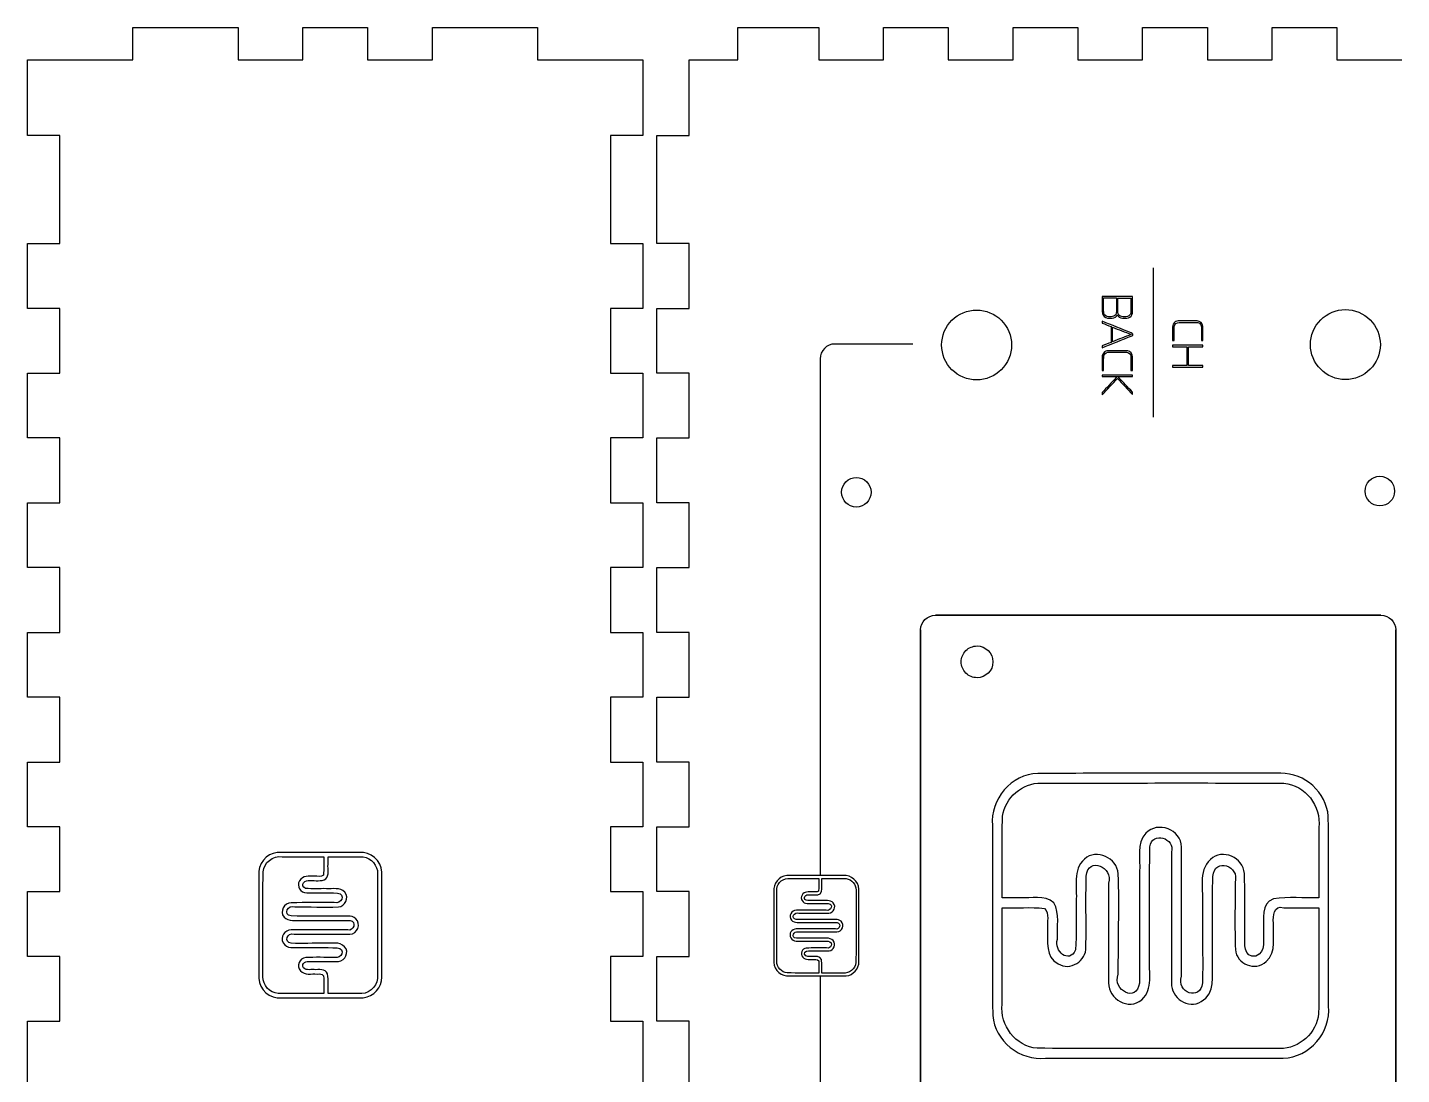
# Model space of a CAD drawing. Extents: x 1 to 409, y 1 to 167.
# Drawn here: x 1.2 to 128.4, y 69.7 to 166.6 of the extents above; entities that cross this region are included whole.
import ezdxf

# ---------------------------------------------------------------- set-up
doc = ezdxf.new("R2010")
doc.units = 0
doc.layers.get('0').update_dxf_attribs({"linetype": 'CONTINUOUS'})
doc.layers.add('Imprimir', color=7, linetype='CONTINUOUS')

msp = doc.modelspace()

# ---------------------------------------------------------------- linework, layer by layer
at = {"color": 5}
msp.add_lwpolyline([(1.17887, 68.614354), (1.17887, 74.614342), (4.178873, 74.614342), (4.178873, 80.614349), (1.17887, 80.614349), (1.17887, 86.614354), (4.178873, 86.614354), (4.178873, 92.614359), (1.17887, 92.614359), (1.17887, 98.614364), (4.178873, 98.614364), (4.178873, 104.614369), (1.17887, 104.614369), (1.17887, 110.614374), (4.178873, 110.614374), (4.178873, 116.614379), (1.17887, 116.614379), (1.17887, 122.614384), (4.178873, 122.614384), (4.178873, 128.614386), (1.17887, 128.614386), (1.17887, 134.614391), (4.178873, 134.614391), (4.178873, 140.614397), (1.17887, 140.614397), (1.17887, 146.614402), (4.178873, 146.614402), (4.178873, 156.614409), (1.17887, 156.614409), (1.17887, 163.614415), (10.928879, 163.614415), (10.928879, 166.614417), (20.67889, 166.614417), (20.67889, 163.614415), (26.678895, 163.614415), (26.678895, 166.614417), (32.678901, 166.614417), (32.678901, 163.614415), (38.678906, 163.614415), (38.678906, 166.614417), (48.428916, 166.614417), (48.428916, 163.614415), (58.178923, 163.614415), (58.178923, 156.614409), (55.17892, 156.614409), (55.17892, 146.614402), (58.178923, 146.614402), (58.178923, 140.614397), (55.17892, 140.614397), (55.17892, 134.614391), (58.178923, 134.614391), (58.178923, 134.614391), (58.178923, 128.614386), (55.17892, 128.614386), (55.17892, 122.614384), (58.178923, 122.614384), (58.178923, 116.614379), (55.17892, 116.614379), (55.17892, 110.614374), (58.178923, 110.614374), (58.178923, 104.614369), (55.17892, 104.614369), (55.17892, 98.614364), (58.178923, 98.614364), (58.178923, 92.614359), (55.17892, 92.614359), (55.17892, 86.614354), (58.178923, 86.614354), (58.178923, 80.614349), (55.17892, 80.614349), (55.17892, 74.614342), (58.178923, 74.614342), (58.178923, 68.614354)], dxfattribs=at)
at = {"color": 7}
for points in [[(33.608171, 88.286366), (33.608168, 88.286518)], [(22.989316, 78.738162), (22.989322, 78.738122)], [(33.996368, 78.697764), (33.996368, 78.697764)]]:
    msp.add_lwpolyline(points, close=True, dxfattribs=at)
for points in [[(24.316269, 90.227473), (23.283146, 90.149566), (22.489433, 89.133371), (22.601072, 88.115325)], [(22.997393, 88.446293), (23.061427, 89.309026), (23.919436, 89.95284), (24.763628, 89.849183)], [(31.909444, 90.237351), (29.378487, 90.230888), (26.846708, 90.250362), (24.316269, 90.227473)], [(24.763628, 89.849183), (26.048563, 89.849183), (27.333499, 89.849183), (28.618434, 89.849183)], [(28.618434, 89.849183), (28.603335, 89.284391), (28.649981, 88.712265), (28.592554, 88.152454)], [(28.820502, 87.786243), (29.144651, 88.153058), (28.980076, 88.685095), (29.020581, 89.133001)], [(29.020581, 89.84903), (30.107786, 89.838108), (31.19718, 89.871552), (32.282932, 89.831025)], [(29.020581, 89.133001), (29.020581, 89.37168), (29.020581, 89.610355), (29.020581, 89.84903)], [(33.993828, 88.425168), (33.96919, 89.480905), (32.952106, 90.343453), (31.909444, 90.237351)], [(32.282932, 89.831025), (33.027301, 89.729786), (33.622194, 89.038228), (33.608171, 88.286366)], [(22.601072, 88.115325), (22.602765, 84.943382), (22.59777, 81.771351), (22.603612, 78.599458)], [(22.989322, 78.738122), (22.994656, 81.974093), (22.978626, 85.210742), (22.997393, 88.446293)], [(27.761048, 88.035369), (27.276264, 88.02899), (26.649908, 88.126913), (26.377581, 87.614217)], [(28.592554, 88.152454), (28.384161, 87.942633), (28.034237, 88.070765), (27.761048, 88.035369)], [(33.608168, 88.286518), (33.602806, 85.050519), (33.618892, 81.813842), (33.600096, 78.578266)], [(33.996368, 78.697764), (33.994674, 81.940221), (33.99967, 85.182762), (33.993828, 88.425168)], [(26.377581, 87.614217), (26.070689, 87.13013), (26.490235, 86.476317), (27.05063, 86.498547)], [(26.929963, 86.918703), (26.352319, 87.163401), (26.897316, 87.799123), (27.355419, 87.633078)], [(28.866722, 86.886628), (28.22179, 86.903787), (27.56986, 86.849716), (26.929963, 86.918703)], [(27.355419, 87.633078), (27.842272, 87.667783), (28.380092, 87.531797), (28.820502, 87.786243)], [(30.564181, 86.558048), (30.129122, 87.036579), (29.438744, 86.84745), (28.866722, 86.886628)], [(29.979208, 85.201595), (30.610248, 85.248642), (31.001104, 86.072778), (30.564181, 86.558048)], [(25.613896, 85.589484), (24.965064, 85.60574), (24.492398, 84.774249), (24.93906, 84.265272)], [(25.599282, 84.359458), (24.797466, 84.455789), (25.323972, 85.464976), (25.956437, 85.201031)], [(29.597127, 85.594197), (28.269415, 85.591093), (26.941444, 85.600406), (25.613896, 85.589484)], [(27.05063, 86.498547), (27.995253, 86.481783), (28.941403, 86.51026), (29.885437, 86.484013)], [(29.885437, 86.484013), (30.68386, 86.41449), (30.250539, 85.374535), (29.597127, 85.594197)], [(24.93906, 84.265272), (25.367287, 83.796614), (26.046906, 83.988754), (26.608535, 83.947834)], [(30.063214, 84.349891), (28.575344, 84.356128), (27.086602, 84.337332), (25.599282, 84.359458)], [(25.956437, 85.201031), (27.29705, 85.208058), (28.640196, 85.159146), (29.979208, 85.201595)], [(31.603185, 84.103358), (31.182175, 84.48674), (30.578716, 84.308351), (30.063214, 84.349891)], [(31.048494, 82.67898), (31.754634, 82.671275), (32.094387, 83.631517), (31.603185, 84.103358)], [(25.607359, 83.072107), (25.012991, 83.093161), (24.541573, 82.404621), (24.867167, 81.880336)], [(25.615883, 81.832119), (24.86063, 81.908621), (25.2321, 82.89453), (25.877641, 82.674634)], [(30.84195, 83.07682), (29.097117, 83.073688), (27.352038, 83.083086), (25.607359, 83.072107)], [(26.608535, 83.947834), (28.091965, 83.94456), (29.575814, 83.954354), (31.058982, 83.942952)], [(31.058982, 83.942952), (31.685075, 83.851063), (31.414181, 82.910241), (30.84195, 83.07682)], [(24.867167, 81.880336), (25.192504, 81.301428), (25.913331, 81.45021), (26.467508, 81.430457)], [(28.686339, 81.838271), (27.662948, 81.8394), (26.638698, 81.811968), (25.615883, 81.832119)], [(25.877641, 82.674634), (27.601229, 82.677512), (29.325059, 82.668848), (31.048494, 82.67898)], [(30.55162, 81.513439), (30.074466, 82.032367), (29.303108, 81.781925), (28.686339, 81.838271)], [(29.986489, 80.156966), (30.62973, 80.195331), (31.001104, 81.035555), (30.55162, 81.513439)], [(26.945957, 80.51321), (26.357077, 80.479092), (26.061971, 79.71018), (26.463116, 79.286466)], [(26.467508, 81.430457), (27.602767, 81.423966), (28.738999, 81.443609), (29.873634, 81.420354)], [(26.684133, 79.694991), (26.614097, 80.187367), (27.199471, 80.146826), (27.5317, 80.137831)], [(29.632385, 80.53051), (28.737151, 80.520039), (27.839746, 80.552156), (26.945957, 80.51321)], [(29.873634, 81.420354), (30.645631, 81.348105), (30.301466, 80.326006), (29.632385, 80.53051)], [(26.463116, 79.286466), (26.853114, 78.844373), (27.482311, 79.028946), (27.999498, 78.989303)], [(27.72281, 79.391382), (27.368141, 79.422384), (26.841633, 79.262618), (26.684133, 79.694991)], [(27.5317, 80.137831), (28.349742, 80.148471), (29.170037, 80.115254), (29.986489, 80.156966)], [(28.973986, 78.995345), (28.787262, 79.510243), (28.159072, 79.369357), (27.72281, 79.391382)], [(27.999498, 78.989303), (28.293873, 79.019534), (28.726991, 78.993367), (28.61842, 78.580193)], [(29.020581, 77.175458), (29.001841, 77.781685), (29.064893, 78.395442), (28.973986, 78.995345)], [(22.603612, 78.599458), (22.62825, 77.543715), (23.645333, 76.681174), (24.687995, 76.787278)], [(24.392206, 77.18356), (23.613538, 77.249106), (22.974601, 77.956262), (22.989316, 78.738162)], [(28.61842, 78.580193), (28.61842, 78.111958), (28.61842, 77.643724), (28.61842, 77.175489)], [(33.600096, 78.578266), (33.535888, 77.715447), (32.677568, 77.071913), (31.833385, 77.175458)], [(32.281173, 76.797156), (33.23288, 76.877564), (34.014131, 77.742036), (33.996368, 78.697764)], [(28.61842, 77.175489), (27.209764, 77.180766), (25.800439, 77.164877), (24.392206, 77.18356)], [(24.687995, 76.787278), (27.218953, 76.793741), (29.750732, 76.774267), (32.281173, 76.797156)], [(31.833385, 77.175458), (30.895784, 77.175458), (29.958182, 77.175458), (29.020581, 77.175458)]]:
    msp.add_open_spline(points, degree=3, dxfattribs=at)
at = {"layer": 'Imprimir', "color": 5}
msp.add_lwpolyline([(62.463259, 68.61395), (62.463259, 74.613958), (59.463237, 74.613958), (59.463237, 80.613963), (62.463259, 80.613963), (62.463259, 86.613965), (59.463237, 86.613965), (59.463237, 92.61397), (62.463259, 92.61397), (62.463259, 98.613978), (59.463237, 98.613978), (59.463237, 104.613985), (62.463259, 104.613985), (62.463259, 110.613993), (59.463237, 110.613993), (59.463237, 116.614004), (62.463259, 116.614004), (62.463259, 122.614014), (59.463237, 122.614014), (59.463237, 128.614025), (62.463259, 128.614025), (62.463259, 134.614035), (59.463237, 134.614035), (59.463237, 140.614046), (62.463259, 140.614046), (62.463259, 146.614061), (59.463237, 146.614061), (59.463237, 156.614086), (62.463259, 156.614086), (62.463259, 163.614104), (66.963236, 163.614104), (66.963236, 166.614111), (74.463261, 166.614111), (74.463261, 163.614104), (80.463249, 163.614104), (80.463249, 166.614111), (86.463268, 166.614111), (86.463268, 163.614104), (92.463293, 163.614104), (92.463293, 166.614111), (98.463286, 166.614111), (98.463286, 163.614104), (104.463305, 163.614104), (104.463305, 166.614111), (110.463299, 166.614111), (110.463299, 163.614104), (116.463321, 163.614104), (116.463321, 166.614111), (122.463343, 166.614111), (122.463343, 163.614104), (128.463334, 163.614104)], dxfattribs=at)
at = {"layer": 'Imprimir', "color": 7}
for points in [[(105.442817, 144.354585), (105.442817, 130.533785)], [(83.189431, 137.311309), (75.929038, 137.311309)], [(74.599856, 135.941561), (74.599856, 88.108837)], [(74.599772, 78.812296), (74.599772, 31.040204)]]:
    msp.add_lwpolyline(points, dxfattribs=at)
for points in [[(100.856446, 141.573861), (100.857829, 141.573861)], [(102.177729, 141.566043), (102.17787, 141.566043)], [(100.717282, 140.320286), (100.717254, 140.320286)], [(100.717254, 139.246346), (100.717254, 139.246346)], [(101.689682, 138.863636), (101.689682, 138.863636)], [(107.391646, 139.258095), (107.391646, 139.258056)], [(100.864376, 136.501013), (100.865646, 136.500985)], [(107.243225, 137.059423), (107.243225, 137.059423)], [(100.717254, 134.302338), (100.717254, 134.302338)], [(102.240467, 134.228136), (102.240354, 134.228136)], [(117.266305, 97.568581), (117.266305, 97.568593)], [(95.074514, 96.67), (95.075113, 96.67022)], [(77.921668, 86.760399), (77.921753, 86.760376)], [(70.58231, 80.160635), (70.582141, 80.160638)], [(78.190062, 80.132726), (78.190062, 80.132726)], [(117.172943, 72.095839), (117.172853, 72.095237)]]:
    msp.add_lwpolyline(points, close=True, dxfattribs=at)
at = {"layer": 'Imprimir', "color": 5}
for points in [[(89.0889, 133.988481), (89.0889, 133.988481)], [(123.248626, 134.023003), (123.248626, 134.023003)], [(77.949623, 122.221635), (77.949623, 122.221635)], [(126.438079, 122.325642), (126.438079, 122.325642)], [(85.282004, 112.200059), (126.533529, 112.200059)], [(83.901816, 54.845573), (83.901816, 110.848698)], [(127.913692, 110.848698), (127.913692, 54.845573)], [(127.913692, 110.848698), (127.913692, 110.848698)], [(90.603634, 107.888026), (90.603634, 107.888026)]]:
    msp.add_lwpolyline(points, close=True, dxfattribs=at)
at = {"layer": 'Imprimir', "color": 7}
for points in [[(100.717282, 141.71445), (100.717282, 141.249726), (100.717254, 140.784993), (100.717282, 140.320286)], [(103.529178, 141.71445), (102.59189, 141.71445), (101.65457, 141.71445), (100.717282, 141.71445)], [(100.856446, 140.687525), (100.856446, 140.982969), (100.856446, 141.278414), (100.856446, 141.573861)], [(100.857829, 141.573861), (101.250993, 141.573861), (101.644128, 141.573861), (102.037267, 141.573861)], [(102.037267, 141.573861), (102.037267, 141.141042), (102.040089, 140.708158), (102.034444, 140.275379)], [(102.177729, 140.664959), (102.177729, 140.965319), (102.177729, 141.26568), (102.177729, 141.566043)], [(102.17787, 141.566043), (102.581448, 141.566043), (102.984997, 141.566043), (103.388547, 141.566043)], [(103.388547, 141.566043), (103.385724, 141.133377), (103.391933, 140.700561), (103.385724, 140.26799)], [(103.529178, 140.829805), (103.529178, 141.124685), (103.529178, 141.419567), (103.529178, 141.71445)], [(100.717254, 140.320286), (100.717141, 140.0894), (100.825768, 139.834859), (101.057812, 139.753316)], [(100.882975, 140.148638), (100.838892, 140.324773), (100.862373, 140.50782), (100.856446, 140.687525)], [(101.310457, 139.841595), (101.124783, 139.850034), (100.928921, 139.95696), (100.882975, 140.148638)], [(101.660638, 139.702516), (101.855798, 139.709431), (102.062497, 139.822895), (102.111491, 140.02349)], [(102.034444, 140.275379), (102.034444, 140.114992), (101.960389, 139.936316), (101.797434, 139.881181)], [(102.111491, 140.02349), (102.17691, 139.815352), (102.397636, 139.702762), (102.605295, 139.700721)], [(102.208096, 140.113137), (102.158679, 140.292845), (102.184107, 140.48091), (102.177729, 140.664959)], [(102.661204, 139.832344), (102.474175, 139.827236), (102.260363, 139.917695), (102.208096, 140.113137)], [(103.153512, 139.738124), (103.33357, 139.805626), (103.494916, 139.957454), (103.515349, 140.156998)], [(103.385724, 140.26799), (103.385724, 140.122298), (103.307972, 139.981009), (103.17767, 139.911963)], [(103.515349, 140.156998), (103.539902, 140.380218), (103.524945, 140.605545), (103.529178, 140.829805)], [(103.420974, 138.333668), (102.519726, 138.695175), (101.618502, 139.056676), (100.717254, 139.41818)], [(100.717254, 139.41818), (100.717254, 139.3609), (100.717254, 139.303623), (100.717254, 139.246346)], [(100.717254, 139.246346), (100.993239, 139.139604), (101.269196, 139.032865), (101.545181, 138.926123)], [(101.057812, 139.753316), (101.249751, 139.679112), (101.459414, 139.701057), (101.660638, 139.702516)], [(101.797434, 139.881181), (101.641842, 139.821377), (101.47313, 139.84332), (101.310457, 139.841595)], [(101.545181, 138.926123), (101.545181, 138.439267), (101.545181, 137.95242), (101.545181, 137.465566)], [(101.689682, 138.863636), (102.266403, 138.641039), (102.843096, 138.418442), (103.419817, 138.195845)], [(101.689682, 137.528048), (101.689682, 137.973245), (101.689682, 138.418442), (101.689682, 138.863636)], [(102.605295, 139.700721), (102.788175, 139.70391), (102.976841, 139.679555), (103.153512, 139.738124)], [(103.17767, 139.911963), (103.023633, 139.813348), (102.834488, 139.846165), (102.661204, 139.832344)], [(107.391646, 139.258056), (107.253583, 139.129298), (107.237157, 138.931194), (107.244213, 138.753843)], [(107.244213, 138.753843), (107.241391, 138.379092), (107.244298, 138.004334), (107.244213, 137.629577)], [(107.384816, 137.629577), (107.387921, 138.060056), (107.378043, 138.490942), (107.390461, 138.921156)], [(107.390461, 138.921156), (107.416989, 139.143121), (107.628205, 139.319321), (107.851612, 139.305396)], [(107.744734, 139.4427), (107.609917, 139.426726), (107.479304, 139.363045), (107.391646, 139.258095)], [(108.67068, 139.449501), (108.362095, 139.447808), (108.053005, 139.455541), (107.744734, 139.4427)], [(107.851612, 139.305396), (108.270147, 139.31327), (108.688968, 139.30596), (109.107645, 139.309234)], [(109.515484, 139.445014), (109.234137, 139.455992), (108.952253, 139.445296), (108.67068, 139.449501)], [(109.107645, 139.309234), (109.263036, 139.305029), (109.419895, 139.316967), (109.574243, 139.298199)], [(110.049787, 138.943347), (110.026363, 139.211958), (109.787123, 139.442417), (109.515484, 139.445014)], [(109.574243, 139.298199), (109.785599, 139.254511), (109.941498, 139.03963), (109.914546, 138.824783)], [(109.914546, 138.824783), (109.917368, 138.423821), (109.914659, 138.022859), (109.914546, 137.621895)], [(110.055149, 137.621895), (110.052327, 138.062354), (110.061358, 138.503044), (110.049787, 138.943347)], [(100.717254, 136.973509), (101.639613, 137.343268), (102.561692, 137.713784), (103.484248, 138.083077)], [(101.545181, 137.465566), (101.269196, 137.358824), (100.993239, 137.252079), (100.717254, 137.145337)], [(103.419817, 138.195845), (102.843096, 137.973248), (102.266403, 137.750645), (101.689682, 137.528048)], [(103.484248, 138.083077), (103.628887, 138.138968), (103.545829, 138.320722), (103.420974, 138.333668)], [(107.244213, 137.629577), (107.29109, 137.629577), (107.337939, 137.629577), (107.384816, 137.629577)], [(109.914546, 137.621895), (109.961423, 137.621895), (110.008272, 137.621895), (110.055149, 137.621895)], [(75.929038, 137.311309), (75.212956, 137.311309), (74.599856, 136.698247), (74.599856, 135.941561)], [(100.717254, 137.145337), (100.717254, 137.088063), (100.717254, 137.030783), (100.717254, 136.973509)], [(100.865646, 136.500985), (100.761817, 136.399876), (100.717367, 136.255448), (100.719258, 136.113064)], [(100.859861, 136.103506), (100.855628, 136.320729), (101.030238, 136.52354), (101.24834, 136.543386)], [(101.275941, 136.689913), (101.11863, 136.685595), (100.967021, 136.622611), (100.864376, 136.501013)], [(101.24834, 136.543386), (101.451145, 136.559811), (101.655304, 136.548324), (101.858733, 136.551739)], [(102.567026, 136.692453), (102.136694, 136.691041), (101.70622, 136.695529), (101.275941, 136.689913)], [(101.858733, 136.551739), (102.23423, 136.550328), (102.609896, 136.554816), (102.985279, 136.549482)], [(103.084565, 136.675943), (102.913821, 136.705223), (102.73952, 136.687627), (102.567026, 136.692453)], [(102.985279, 136.549482), (103.208348, 136.537318), (103.401303, 136.331908), (103.387192, 136.106494)], [(103.524973, 136.139133), (103.522151, 136.391674), (103.33436, 136.628456), (103.084565, 136.675943)], [(110.055149, 137.200012), (109.117833, 137.200012), (108.180542, 137.200012), (107.243225, 137.200012)], [(107.243225, 137.200012), (107.243225, 137.153149), (107.243225, 137.106286), (107.243225, 137.059423)], [(107.243225, 137.059423), (107.683238, 137.059423), (108.123251, 137.059423), (108.563266, 137.059423)], [(108.563266, 137.059423), (108.563266, 136.476245), (108.563266, 135.893069), (108.563266, 135.309891)], [(108.703869, 135.309891), (108.703869, 135.893069), (108.703869, 136.476245), (108.703869, 137.059423)], [(108.703869, 137.059423), (109.154296, 137.059423), (109.604723, 137.059423), (110.055149, 137.059423)], [(110.055149, 137.059423), (110.055149, 137.106286), (110.055149, 137.153149), (110.055149, 137.200012)], [(100.719258, 136.113064), (100.715024, 135.699592), (100.719258, 135.286024), (100.716436, 134.872512)], [(100.857039, 134.872512), (100.859861, 135.282834), (100.854216, 135.693248), (100.859861, 136.103506)], [(103.387192, 136.106494), (103.390014, 135.692621), (103.387474, 135.278703), (103.387192, 134.86481)], [(103.527795, 134.86481), (103.524973, 135.289568), (103.531464, 135.714479), (103.524973, 136.139133)], [(108.563266, 135.309891), (108.123251, 135.309891), (107.683238, 135.309891), (107.243225, 135.309891)], [(107.243225, 135.309891), (107.243225, 135.263028), (107.243225, 135.216162), (107.243225, 135.169302)], [(107.243225, 135.169302), (108.180542, 135.169302), (109.117833, 135.169302), (110.055149, 135.169302)], [(110.055149, 135.309891), (109.604723, 135.309891), (109.154296, 135.309891), (108.703869, 135.309891)], [(110.055149, 135.169302), (110.055149, 135.216162), (110.055149, 135.263028), (110.055149, 135.309891)], [(100.716436, 134.872512), (100.763284, 134.872512), (100.810162, 134.872512), (100.857039, 134.872512)], [(103.52915, 134.442924), (102.591862, 134.442924), (101.654542, 134.442924), (100.717254, 134.442924)], [(100.717254, 134.442924), (100.717254, 134.396064), (100.717254, 134.349198), (100.717254, 134.302338)], [(100.717254, 134.302338), (101.654542, 134.302338), (102.591862, 134.302338), (103.52915, 134.302338)], [(102.009694, 134.197046), (101.580402, 133.733471), (101.147812, 133.272935), (100.717254, 132.810534)], [(100.717254, 132.599652), (101.192403, 133.109932), (101.667553, 133.620215), (102.142733, 134.130496)], [(102.240354, 134.228136), (102.179112, 134.334768), (102.061284, 134.27987), (102.009694, 134.197046)], [(102.142733, 134.130496), (102.604872, 133.634535), (103.067011, 133.138572), (103.52915, 132.642612)], [(103.524634, 132.862296), (103.096447, 133.317453), (102.669332, 133.773651), (102.240467, 134.228136)], [(103.387192, 134.86481), (103.434041, 134.86481), (103.480918, 134.86481), (103.527795, 134.86481)], [(103.52915, 134.302338), (103.52915, 134.349198), (103.52915, 134.396064), (103.52915, 134.442924)], [(100.717254, 132.810534), (100.717254, 132.740241), (100.717254, 132.669948), (100.717254, 132.599652)], [(103.52915, 132.642612), (103.526045, 132.715233), (103.535359, 132.792714), (103.524634, 132.862296)], [(94.754282, 97.559082), (92.310997, 97.502426), (90.314839, 95.148221), (90.560406, 92.735167)], [(117.266305, 97.568593), (109.762335, 97.568593), (102.258151, 97.578104), (94.754282, 97.559082)], [(121.664851, 93.599106), (121.47876, 95.801608), (119.478131, 97.609701), (117.266305, 97.568581)], [(91.49973, 93.603052), (91.734022, 95.325801), (93.334493, 96.702503), (95.074514, 96.67)], [(95.075113, 96.67022), (102.564161, 96.657943), (110.054748, 96.694745), (117.542815, 96.651311)], [(117.542815, 96.651311), (119.539599, 96.502693), (121.028951, 94.516294), (120.789302, 92.562701)], [(91.457978, 86.053017), (91.483349, 88.569172), (91.405761, 91.090325), (91.49973, 93.603052)], [(108.053412, 90.746347), (108.071389, 92.379889), (105.848884, 93.167512), (104.757022, 92.031401)], [(121.687683, 76.026421), (121.672669, 81.883729), (121.717808, 87.743018), (121.664851, 93.599106)], [(90.560406, 92.735167), (90.575421, 86.877862), (90.530282, 81.01867), (90.583238, 75.162485)], [(104.757022, 92.031401), (103.870006, 91.056385), (104.282446, 89.659645), (104.186437, 88.466175)], [(105.12738, 90.770901), (105.340085, 92.219799), (107.517489, 91.59311), (107.131843, 90.26865)], [(120.789302, 92.562701), (120.789302, 90.392788), (120.789302, 88.222891), (120.789302, 86.052975)], [(102.213495, 88.271597), (102.10463, 89.732029), (100.197313, 90.636563), (99.074241, 89.625344)], [(105.116289, 80.471347), (105.123683, 83.904482), (105.101077, 87.338441), (105.12738, 90.770901)], [(108.062923, 78.779521), (108.056573, 82.768377), (108.076357, 86.757867), (108.053412, 90.746347)], [(113.889262, 88.288415), (113.80058, 89.777016), (111.855984, 90.636554), (110.750011, 89.596337)], [(99.074241, 89.625344), (97.96679, 88.618505), (98.404474, 87.02076), (98.313804, 85.696971)], [(99.246588, 88.054989), (99.407469, 89.90276), (101.814232, 88.899883), (101.305871, 87.38777)], [(107.131843, 90.26865), (107.139238, 86.230566), (107.117365, 82.19202), (107.142935, 78.154424)], [(110.750011, 89.596337), (109.549077, 88.492064), (110.128657, 86.706937), (109.998327, 85.279486)], [(110.965533, 88.027687), (111.132722, 89.814317), (113.498125, 89.017815), (113.024807, 87.46931)], [(71.498234, 88.101922), (70.784156, 88.048072), (70.235544, 87.345697), (70.312732, 86.642035)], [(70.587785, 86.870813), (70.632038, 87.467137), (71.2251, 87.912119), (71.808594, 87.840472)], [(76.746523, 88.108752), (74.997169, 88.104265), (73.24725, 88.117755), (71.498234, 88.101922)], [(71.808594, 87.840472), (72.696719, 87.840472), (73.584844, 87.840472), (74.472969, 87.840472)], [(74.472969, 87.840472), (74.462527, 87.450099), (74.4947, 87.054652), (74.455189, 86.66772)], [(74.750789, 87.840494), (75.502262, 87.832931), (76.255231, 87.856073), (77.005688, 87.828048)], [(74.750789, 87.34557), (74.750789, 87.510543), (74.750789, 87.675518), (74.750789, 87.840494)], [(78.18724, 86.856196), (78.170306, 87.585913), (77.467206, 88.182088), (76.746523, 88.108752)], [(77.005688, 87.828048), (77.520207, 87.758077), (77.931377, 87.28008), (77.921668, 86.760399)], [(99.212976, 81.494457), (99.251767, 83.680623), (99.185798, 85.870267), (99.246588, 88.054989)], [(102.216656, 78.961806), (102.200287, 82.064277), (102.313376, 85.172715), (102.213495, 88.271597)], [(104.186437, 88.466175), (104.171959, 85.022754), (104.21561, 81.577444), (104.164254, 78.135346)], [(110.942165, 80.144955), (110.957292, 82.772328), (110.911722, 85.401846), (110.965533, 88.027687)], [(113.933554, 82.607358), (113.909029, 84.500575), (113.985875, 86.398878), (113.889262, 88.288415)], [(70.312732, 86.642035), (70.312732, 84.449625), (70.309909, 82.257154), (70.315554, 80.064778)], [(70.582141, 80.160638), (70.58581, 82.397305), (70.574803, 84.634441), (70.587785, 86.870813)], [(73.880472, 86.586781), (73.54539, 86.582379), (73.112461, 86.650056), (72.924218, 86.295689)], [(74.455189, 86.66772), (74.311171, 86.52268), (74.069307, 86.611247), (73.880472, 86.586781)], [(74.6125, 86.41471), (74.836556, 86.668242), (74.722792, 87.03598), (74.750789, 87.34557)], [(77.921753, 86.760376), (77.918084, 84.523695), (77.929091, 82.286539), (77.916109, 80.050148)], [(78.190062, 80.132726), (78.190062, 82.373875), (78.192884, 84.615087), (78.18724, 86.856196)], [(101.305871, 87.38777), (101.313265, 84.315076), (101.291506, 81.241783), (101.316962, 78.169549)], [(113.024807, 87.46931), (113.049106, 85.397503), (112.974704, 83.320683), (113.064976, 81.25227)], [(72.924218, 86.295689), (72.7121, 85.961134), (73.001999, 85.509209), (73.389321, 85.524565)], [(73.305783, 85.815084), (72.906523, 85.984214), (73.283205, 86.423612), (73.599858, 86.308843)], [(74.644448, 85.792901), (74.198678, 85.804783), (73.748082, 85.767389), (73.305783, 85.815084)], [(73.389321, 85.524565), (74.042242, 85.512965), (74.696207, 85.532664), (75.348705, 85.514517)], [(73.599858, 86.308843), (73.936352, 86.332832), (74.308095, 86.238841), (74.6125, 86.41471)], [(75.817702, 85.565789), (75.516994, 85.896542), (75.039813, 85.765822), (74.644448, 85.792901)], [(75.348705, 85.514517), (75.900562, 85.466464), (75.60104, 84.747658), (75.149428, 84.899485)], [(75.41339, 84.628218), (75.849565, 84.660733), (76.119708, 85.230373), (75.817702, 85.565789)], [(93.115105, 86.053017), (92.562745, 86.053017), (92.010374, 86.053017), (91.457978, 86.053017)], [(96.231885, 85.589998), (95.382986, 86.340201), (94.151704, 85.959291), (93.115105, 86.053017)], [(96.58635, 82.199408), (96.506016, 83.326096), (96.820736, 84.570783), (96.231885, 85.589998)], [(98.313804, 85.696971), (98.274056, 84.204428), (98.399106, 82.695705), (98.239597, 81.214769)], [(109.998327, 85.279486), (109.995166, 82.911159), (110.059422, 80.540743), (110.012805, 78.173621)], [(116.577598, 85.945222), (115.385966, 85.513089), (115.711986, 84.059298), (115.661017, 83.0496)], [(116.591746, 83.690823), (116.521876, 84.372133), (116.582235, 85.374532), (117.538579, 85.123183)], [(120.789302, 86.052975), (119.38633, 86.00953), (117.965931, 86.155613), (116.577598, 85.945222)], [(72.396294, 84.896211), (71.947814, 84.907443), (71.621114, 84.332718), (71.929837, 83.980913)], [(72.386077, 84.045983), (71.831906, 84.112545), (72.195746, 84.81008), (72.632909, 84.627654)], [(75.4715, 84.039379), (74.443082, 84.043697), (73.4141, 84.030686), (72.386077, 84.045983)], [(75.149428, 84.899485), (74.231726, 84.897227), (73.313854, 84.903774), (72.396294, 84.896211)], [(72.632909, 84.627654), (73.559501, 84.632536), (74.487871, 84.598788), (75.41339, 84.628218)], [(76.536296, 83.868973), (76.245099, 84.133886), (75.827946, 84.010708), (75.4715, 84.039379)], [(91.458669, 85.122779), (92.765742, 85.087792), (94.089799, 85.195398), (95.385362, 85.06327)], [(91.458669, 76.201729), (91.458669, 79.175417), (91.458669, 82.149113), (91.458669, 85.122779)], [(95.385362, 85.06327), (95.870993, 84.581067), (95.574445, 83.771242), (95.656363, 83.138968)], [(117.538579, 85.123183), (118.622185, 85.123183), (119.705809, 85.123183), (120.789435, 85.123183)], [(120.789435, 85.123183), (120.777158, 81.86318), (120.81396, 78.601577), (120.770723, 75.342515)], [(72.391778, 83.156181), (71.980947, 83.170744), (71.655093, 82.694827), (71.880137, 82.332448)], [(72.397507, 82.299086), (71.875452, 82.351986), (72.132275, 83.033437), (72.578468, 82.881441)], [(71.929837, 83.980913), (72.225831, 83.656976), (72.695562, 83.789778), (73.083759, 83.761497)], [(76.009839, 83.159455), (74.803818, 83.157197), (73.597657, 83.163801), (72.391778, 83.156181)], [(72.578468, 82.881441), (73.769784, 82.883416), (74.961298, 82.877433), (76.152502, 82.88446)], [(73.083759, 83.761497), (74.1091, 83.759239), (75.134696, 83.766013), (76.15984, 83.75811)], [(76.15984, 83.75811), (76.592571, 83.694582), (76.405401, 83.044272), (76.009839, 83.159455)], [(76.152502, 82.88446), (76.64038, 82.879098), (76.875612, 83.542868), (76.536296, 83.868973)], [(95.656363, 83.138968), (95.671152, 82.017028), (95.444505, 80.567464), (96.631029, 79.937174)], [(115.661017, 83.0496), (115.589349, 82.228816), (115.959004, 81.010381), (114.958396, 80.645916)], [(115.904021, 80.134944), (116.927119, 81.037587), (116.500015, 82.493842), (116.591746, 83.690823)], [(71.880137, 82.332448), (72.105012, 81.932313), (72.603247, 82.035152), (72.986279, 82.021498)], [(74.519762, 82.303404), (73.812428, 82.304251), (73.104474, 82.285145), (72.397507, 82.299086)], [(72.986279, 82.021498), (73.77097, 82.017011), (74.55631, 82.030586), (75.340549, 82.014527)], [(75.809038, 82.078902), (75.479233, 82.437576), (74.946087, 82.26448), (74.519762, 82.303404)], [(75.340549, 82.014527), (75.874146, 81.964591), (75.636261, 81.258144), (75.173784, 81.399497)], [(75.418414, 81.141335), (75.862998, 81.167835), (76.119708, 81.748598), (75.809038, 82.078902)], [(98.239597, 81.214769), (97.673293, 79.877941), (96.202068, 81.13919), (96.58635, 82.199408)], [(96.631029, 79.937174), (97.751194, 79.226945), (99.264388, 80.197606), (99.212976, 81.494457)], [(114.958396, 80.645916), (113.818907, 80.483841), (113.912729, 81.838542), (113.933554, 82.607358)], [(73.316987, 81.387531), (72.909938, 81.363966), (72.705976, 80.832462), (72.983288, 80.539614)], [(72.983288, 80.539614), (73.252866, 80.234049), (73.687799, 80.361611), (74.04529, 80.334216)], [(73.135885, 80.822017), (73.087484, 81.162338), (73.492078, 81.134313), (73.721694, 81.128098)], [(73.853774, 80.612168), (73.608636, 80.633589), (73.244738, 80.523172), (73.135885, 80.822017)], [(75.173784, 81.399497), (74.555011, 81.392244), (73.934743, 81.414455), (73.316987, 81.387531)], [(73.721694, 81.128098), (74.287126, 81.135436), (74.854082, 81.112491), (75.418414, 81.141335)], [(74.718587, 80.338418), (74.589527, 80.694317), (74.155328, 80.596948), (73.853774, 80.612168)], [(74.04529, 80.334216), (74.248772, 80.3551), (74.548153, 80.337066), (74.473082, 80.051432)], [(74.750789, 79.080545), (74.737807, 79.499558), (74.781438, 79.923777), (74.718587, 80.338418)], [(104.381619, 76.607711), (105.466253, 77.598785), (105.021589, 79.171567), (105.116289, 80.471347)], [(113.064976, 81.25227), (113.143829, 79.889354), (114.923485, 79.206439), (115.904021, 80.134944)], [(70.315554, 80.064778), (70.332487, 79.335064), (71.035559, 78.738893), (71.756242, 78.812228)], [(71.551969, 79.086116), (71.013772, 79.131416), (70.572122, 79.620188), (70.58231, 80.160635)], [(74.473082, 79.080528), (73.499444, 79.084169), (72.525326, 79.07319), (71.551969, 79.086116)], [(74.473082, 80.051432), (74.473082, 79.727799), (74.473082, 79.404164), (74.473082, 79.080528)], [(76.69499, 79.080545), (76.046923, 79.080545), (75.398856, 79.080545), (74.750789, 79.080545)], [(77.916109, 80.050148), (77.871715, 79.453781), (77.278456, 79.008976), (76.69499, 79.080545)], [(77.004531, 78.819058), (77.662334, 78.874633), (78.202338, 79.472143), (78.190062, 80.132726)], [(104.164254, 78.135346), (103.941389, 76.279823), (101.605859, 77.498074), (102.216656, 78.961806)], [(109.901022, 76.441304), (111.240773, 77.194239), (110.896448, 78.862475), (110.942165, 80.144955)], [(71.756242, 78.812228), (73.505596, 78.816715), (75.255543, 78.803225), (77.004531, 78.819058)], [(101.316962, 78.169549), (101.279331, 76.667898), (103.2037, 75.574036), (104.381619, 76.607711)], [(107.142935, 78.154424), (107.094203, 76.778845), (108.68767, 75.687799), (109.901022, 76.441304)], [(110.012805, 78.173621), (109.835702, 76.42563), (107.553994, 77.285558), (108.062923, 78.779521)], [(90.583238, 75.162485), (90.763536, 72.771555), (93.115282, 70.934652), (95.47133, 71.193097)], [(94.705351, 72.114146), (92.708696, 72.26231), (91.218766, 74.248046), (91.458669, 76.201729)], [(120.770723, 75.342515), (120.619052, 73.540478), (118.982515, 72.061729), (117.172943, 72.095839)], [(117.49379, 71.202608), (119.937073, 71.259264), (121.933219, 73.613381), (121.687683, 76.026421)], [(117.172853, 72.095237), (109.683883, 72.107486), (102.193344, 72.070712), (94.705351, 72.114146)], [(95.47133, 71.193097), (102.81213, 71.193097), (110.153109, 71.183586), (117.49379, 71.202608)]]:
    msp.add_open_spline(points, degree=3, dxfattribs=at)
at = {"layer": 'Imprimir', "color": 5}
for points in [[(86.800686, 139.512398), (87.407558, 140.119235), (88.230654, 140.460151), (89.0889, 140.460149)], [(89.0889, 140.460149), (89.947145, 140.460151), (90.77024, 140.119234), (91.377111, 139.512397)], [(120.960414, 139.546918), (121.567286, 140.153755), (122.39038, 140.494672), (123.248626, 140.494671)], [(123.248626, 140.494671), (124.106872, 140.494672), (124.929966, 140.153755), (125.536838, 139.546918)], [(85.852878, 137.224314), (85.852877, 138.082512), (86.193814, 138.905561), (86.800686, 139.512398)], [(91.377111, 139.512397), (91.983983, 138.90556), (92.32492, 138.082512), (92.324919, 137.224314)], [(120.012607, 137.258836), (120.012606, 138.117033), (120.353543, 138.940081), (120.960414, 139.546918)], [(125.536838, 139.546918), (126.143709, 138.940081), (126.484646, 138.117033), (126.484645, 137.258836)], [(86.800687, 134.936232), (86.193815, 135.543069), (85.852878, 136.366117), (85.852878, 137.224314)], [(92.324919, 137.224314), (92.324919, 136.366117), (91.983982, 135.54307), (91.377111, 134.936233)], [(120.960415, 134.970755), (120.353544, 135.577591), (120.012607, 136.400639), (120.012607, 137.258836)], [(126.484645, 137.258836), (126.484645, 136.400639), (126.143708, 135.577591), (125.536837, 134.970755)], [(89.0889, 133.988481), (88.230654, 133.988479), (87.407559, 134.329396), (86.800687, 134.936232)], [(91.377111, 134.936233), (90.770239, 134.329397), (89.947145, 133.98848), (89.0889, 133.988481)], [(123.248626, 134.023003), (122.390381, 134.023002), (121.567287, 134.363918), (120.960415, 134.970755)], [(125.536837, 134.970755), (124.929966, 134.363918), (124.106871, 134.023002), (123.248626, 134.023003)], [(76.981331, 124.559162), (77.238137, 124.815954), (77.586443, 124.960219), (77.949623, 124.960218)], [(77.949623, 124.960218), (78.312802, 124.960219), (78.661108, 124.815954), (78.917915, 124.559162)], [(125.469785, 124.66317), (125.726592, 124.919963), (126.074898, 125.064227), (126.438079, 125.064225)], [(126.438079, 125.064225), (127.194351, 125.064211), (127.807422, 124.451161), (127.807421, 123.694931)], [(76.580252, 123.590924), (76.580251, 123.954083), (76.724524, 124.302369), (76.981331, 124.559162)], [(77.949623, 122.221635), (77.193342, 122.221634), (76.580254, 122.834685), (76.580252, 123.590924)], [(79.318993, 123.590924), (79.318992, 122.834685), (78.705904, 122.221634), (77.949623, 122.221635)], [(78.917915, 124.559162), (79.174722, 124.302369), (79.318994, 123.954083), (79.318993, 123.590924)], [(125.068705, 123.694931), (125.068705, 124.058091), (125.212977, 124.406377), (125.469785, 124.66317)], [(125.469787, 122.726696), (125.212979, 122.983487), (125.068706, 123.331772), (125.068705, 123.694931)], [(127.807421, 123.694931), (127.807419, 122.938704), (127.194349, 122.325657), (126.438079, 122.325642)], [(126.438079, 122.325642), (126.074899, 122.325641), (125.726594, 122.469904), (125.469787, 122.726696)], [(83.901816, 110.848698), (83.901816, 111.597354), (84.517382, 112.200059), (85.282004, 112.200059)], [(126.533529, 112.200059), (127.298154, 112.200059), (127.913692, 111.597354), (127.913692, 110.848698)], [(87.666895, 107.888026), (87.666895, 108.277462), (87.821597, 108.650948), (88.096971, 108.926321)], [(88.096971, 108.926321), (88.372344, 109.201694), (88.74583, 109.356397), (89.135266, 109.356397)], [(89.135266, 109.356397), (89.946224, 109.356396), (90.603635, 108.698984), (90.603634, 107.888026)], [(88.096971, 106.84973), (87.821597, 107.125103), (87.666895, 107.498589), (87.666895, 107.888026)], [(90.603634, 107.888026), (90.603635, 107.077067), (89.946224, 106.419655), (89.135266, 106.419654)], [(89.135266, 106.419654), (88.74583, 106.419654), (88.372344, 106.574357), (88.096971, 106.84973)]]:
    msp.add_open_spline(points, degree=3, dxfattribs=at)

doc.saveas('drawing.dxf')
